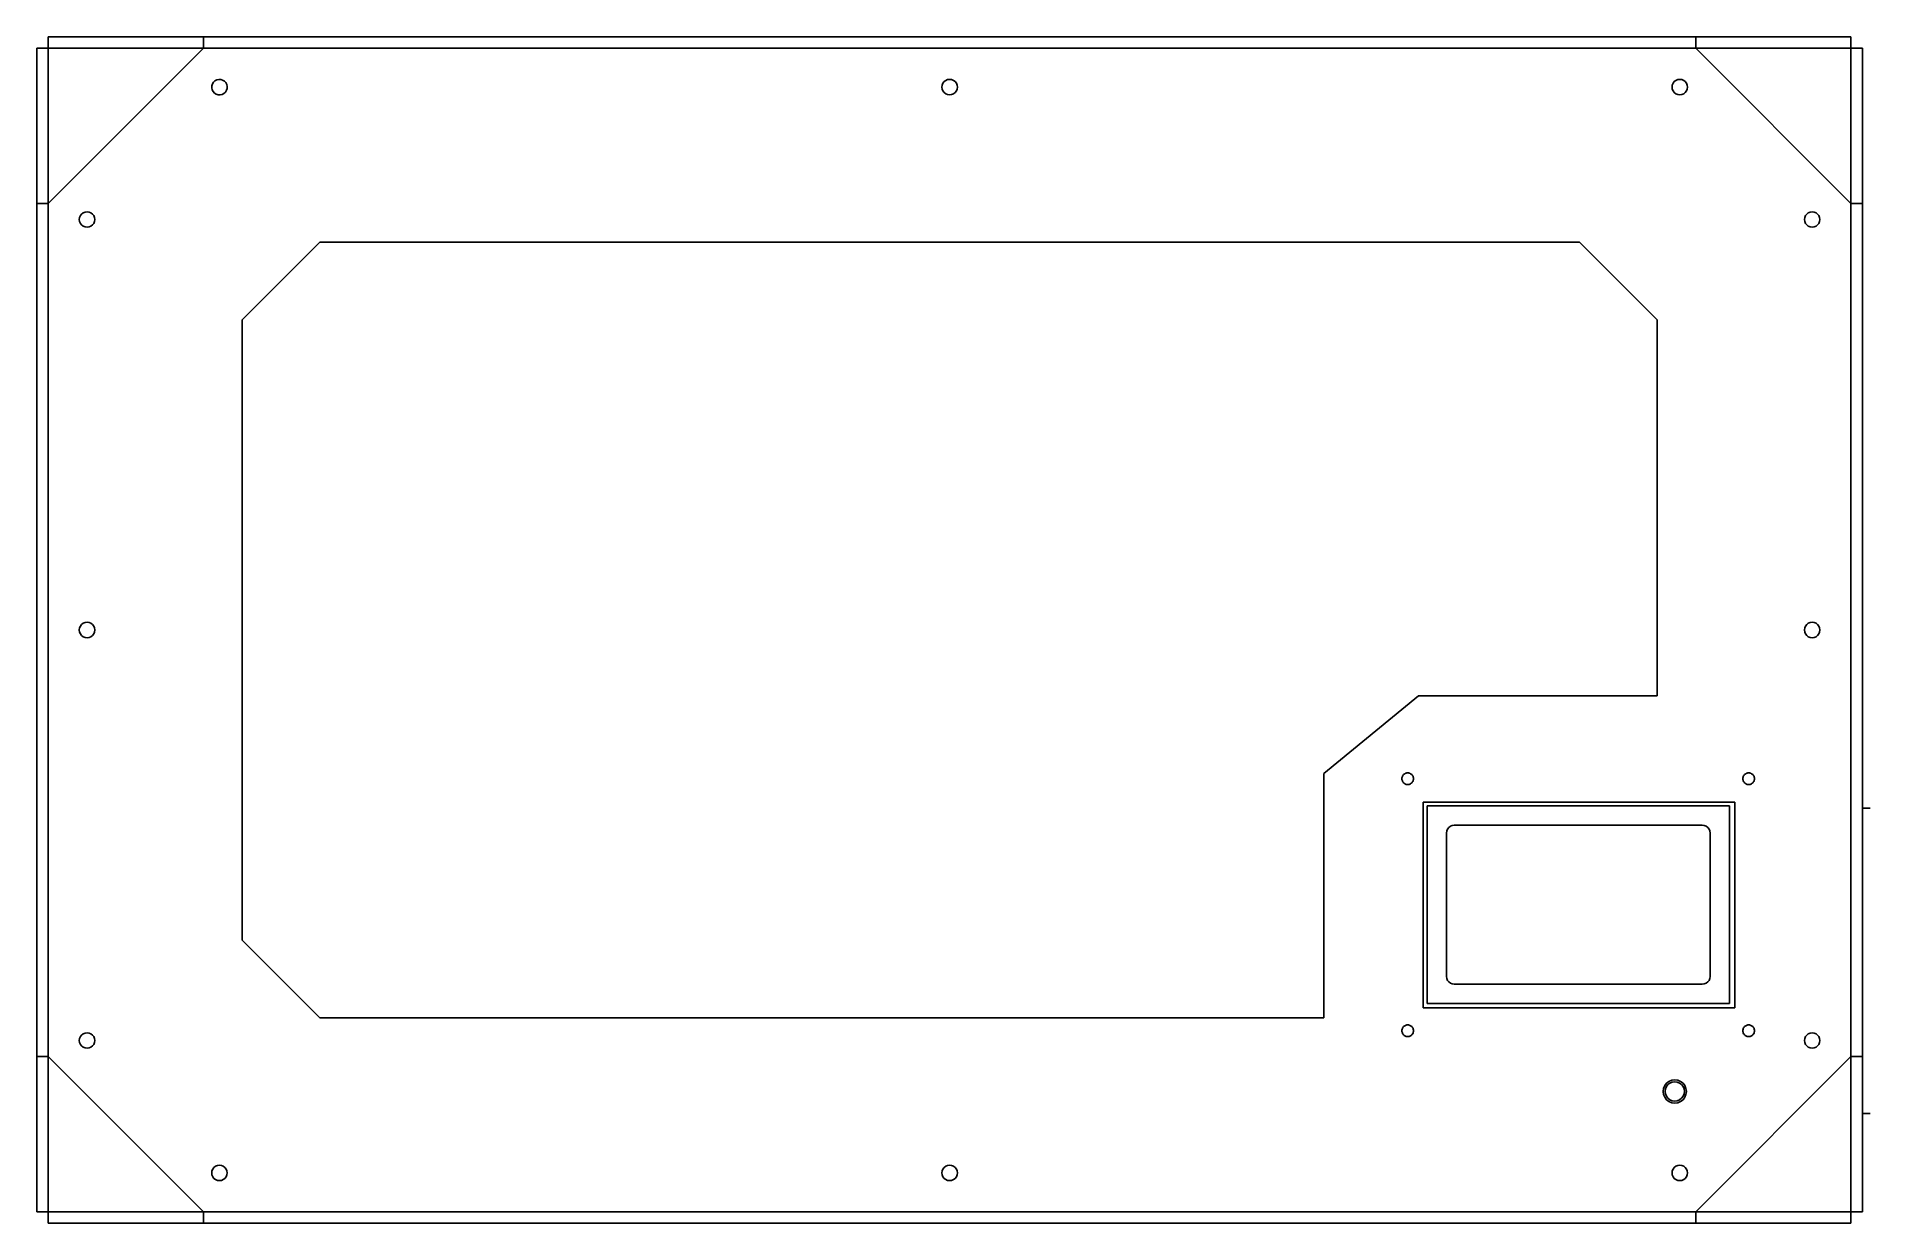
# Model space of a CAD drawing. Extents: x -312 to 161, y -161 to 145.
import ezdxf

# ---------------------------------------------------------------- set-up
doc = ezdxf.new("R2010")
doc.units = 0
doc.layers.get('0').update_dxf_attribs({"linetype": 'CONTINUOUS'})

msp = doc.modelspace()

# ---------------------------------------------------------------- linework, layer by layer
at = {"color": 178}
for p, q in [((-309.01, 142.05), (-312.01, 142.05)), ((-312.01, 133.98), (-312.01, 142.05)), ((-309.01, 145.05), (-309.01, 142.05)), ((-309.01, 145.05), (-269.01, 145.05)), ((-269.01, 142.05), (-309.01, 102.05)), ((-309.01, 142.05), (-269.01, 142.05)), ((-309.01, 142.05), (-309.01, 130.12)), ((-269.01, 145.05), (-269.01, 142.05)), ((113.78, 145.05), (-269.01, 145.05)), ((-269.01, 142.05), (115.99, 142.05)), ((113.82, 145.05), (113.78, 145.05)), ((113.78, 145.05), (115.99, 145.05)), ((115.99, 145.05), (115.99, 142.05)), ((115.99, 145.05), (155.99, 145.05)), ((115.99, 142.05), (155.99, 102.05)), ((115.99, 142.05), (155.99, 142.05)), ((155.99, 145.05), (155.99, 142.05)), ((158.99, 142.05), (155.99, 142.05)), ((155.99, 142.05), (155.99, 102.05)), ((158.99, 142.05), (158.99, 130.12)), ((-312.01, 134.02), (-312.01, 133.98)), ((-312.01, 133.98), (-312.01, 102.05)), ((-266.69, 132.88), (-266.84, 132.38)), ((-266.41, 133.32), (-266.69, 132.88)), ((-266.03, 133.68), (-266.41, 133.32)), ((-265.57, 133.92), (-266.03, 133.68)), ((-265.06, 134.04), (-265.57, 133.92)), ((-264.54, 134.02), (-265.06, 134.04)), ((-264.04, 133.87), (-264.54, 134.02)), ((-263.6, 133.59), (-264.04, 133.87)), ((-263.24, 133.21), (-263.6, 133.59)), ((-263, 132.75), (-263.24, 133.21)), ((-262.88, 132.24), (-263, 132.75)), ((-78.51, 132.05), (-78.44, 132.57)), ((-78.44, 132.57), (-78.24, 133.05)), ((-78.24, 133.05), (-77.93, 133.46)), ((-77.93, 133.46), (-77.51, 133.78)), ((-77.51, 133.78), (-77.03, 133.98)), ((-77.03, 133.98), (-76.51, 134.05)), ((-76.51, 134.05), (-75.99, 133.98)), ((-75.99, 133.98), (-75.51, 133.78)), ((-75.51, 133.78), (-75.1, 133.46)), ((-75.1, 133.46), (-74.78, 133.05)), ((-74.78, 133.05), (-74.58, 132.57)), ((-74.58, 132.57), (-74.51, 132.05)), ((109.91, 132.57), (109.85, 132.05)), ((110.11, 133.05), (109.91, 132.57)), ((110.43, 133.46), (110.11, 133.05)), ((110.85, 133.78), (110.43, 133.46)), ((111.33, 133.98), (110.85, 133.78)), ((111.85, 134.05), (111.33, 133.98)), ((112.36, 133.98), (111.85, 134.05)), ((112.85, 133.78), (112.36, 133.98)), ((113.26, 133.46), (112.85, 133.78)), ((113.58, 133.05), (113.26, 133.46)), ((113.78, 132.57), (113.58, 133.05)), ((113.85, 132.05), (113.78, 132.57)), ((-309.01, 130.08), (-309.01, 130.12)), ((-309.01, 130.12), (-309.01, 102.05)), ((-266.84, 132.38), (-266.86, 131.85)), ((-266.86, 131.85), (-266.74, 131.35)), ((-266.74, 131.35), (-266.5, 130.89)), ((-266.5, 130.89), (-266.14, 130.5)), ((-265.7, 130.23), (-266.14, 130.5)), ((-265.7, 130.23), (-265.2, 130.08)), ((-265.2, 130.08), (-264.67, 130.06)), ((-264.67, 130.06), (-264.17, 130.18)), ((-264.17, 130.18), (-263.7, 130.42)), ((-263.7, 130.42), (-263.32, 130.78)), ((-263.32, 130.78), (-263.05, 131.22)), ((-263.05, 131.22), (-262.9, 131.72)), ((-262.9, 131.72), (-262.88, 132.24)), ((-78.44, 131.53), (-78.51, 132.05)), ((-78.24, 131.05), (-78.44, 131.53)), ((-77.93, 130.64), (-78.24, 131.05)), ((-77.51, 130.32), (-77.93, 130.64)), ((-77.03, 130.12), (-77.51, 130.32)), ((-76.51, 130.05), (-77.03, 130.12)), ((-75.99, 130.12), (-76.51, 130.05)), ((-75.51, 130.32), (-75.99, 130.12)), ((-75.1, 130.64), (-75.51, 130.32)), ((-74.78, 131.05), (-75.1, 130.64)), ((-74.58, 131.53), (-74.78, 131.05)), ((-74.51, 132.05), (-74.58, 131.53)), ((109.91, 131.53), (109.85, 132.05)), ((109.91, 131.53), (110.11, 131.05)), ((110.11, 131.05), (110.43, 130.64)), ((110.43, 130.64), (110.85, 130.32)), ((110.85, 130.32), (111.33, 130.12)), ((111.33, 130.12), (111.85, 130.05)), ((111.85, 130.05), (112.36, 130.12)), ((112.36, 130.12), (112.85, 130.32)), ((112.85, 130.32), (113.26, 130.64)), ((113.26, 130.64), (113.58, 131.05)), ((113.58, 131.05), (113.78, 131.53)), ((113.78, 131.53), (113.85, 132.05)), ((158.99, 130.08), (158.99, 130.12)), ((158.99, 130.12), (158.99, 102.05)), ((-309.01, 102.05), (-312.01, 102.05)), ((-312.01, -117.95), (-312.01, 102.05)), ((-309.01, 102.05), (-309.01, -117.95)), ((-300.43, 99.32), (-300.01, 99.64)), ((-300.01, 99.64), (-299.53, 99.84)), ((-299.53, 99.84), (-299.01, 99.91)), ((-299.01, 99.91), (-298.49, 99.84)), ((-298.49, 99.84), (-298.01, 99.64)), ((-298.01, 99.64), (-297.6, 99.32)), ((144.57, 99.32), (144.99, 99.64)), ((144.99, 99.64), (145.47, 99.84)), ((145.47, 99.84), (145.99, 99.91)), ((145.99, 99.91), (146.51, 99.84)), ((146.51, 99.84), (146.99, 99.64)), ((146.99, 99.64), (147.4, 99.32)), ((158.99, 102.05), (155.99, 102.05)), ((155.99, -117.95), (155.99, 102.05)), ((158.99, -117.95), (158.99, 102.05)), ((-301.01, 97.91), (-300.94, 98.42)), ((-300.94, 97.39), (-301.01, 97.91)), ((-300.94, 98.42), (-300.74, 98.91)), ((-300.74, 96.91), (-300.94, 97.39)), ((-300.74, 98.91), (-300.43, 99.32)), ((-300.43, 96.49), (-300.74, 96.91)), ((-300.01, 96.18), (-300.43, 96.49)), ((-299.53, 95.98), (-300.01, 96.18)), ((-299.01, 95.91), (-299.53, 95.98)), ((-298.49, 95.98), (-299.01, 95.91)), ((-298.01, 96.18), (-298.49, 95.98)), ((-297.6, 96.49), (-298.01, 96.18)), ((-297.6, 99.32), (-297.28, 98.91)), ((-297.28, 96.91), (-297.6, 96.49)), ((-297.28, 98.91), (-297.08, 98.42)), ((-297.08, 97.39), (-297.28, 96.91)), ((-297.08, 98.42), (-297.01, 97.91)), ((-297.01, 97.91), (-297.08, 97.39)), ((143.99, 97.91), (144.06, 98.42)), ((144.06, 97.39), (143.99, 97.91)), ((144.06, 98.42), (144.26, 98.91)), ((144.26, 96.91), (144.06, 97.39)), ((144.26, 98.91), (144.57, 99.32)), ((144.57, 96.49), (144.26, 96.91)), ((144.99, 96.18), (144.57, 96.49)), ((145.47, 95.98), (144.99, 96.18)), ((145.99, 95.91), (145.47, 95.98)), ((146.51, 95.98), (145.99, 95.91)), ((146.99, 96.18), (146.51, 95.98)), ((147.4, 96.49), (146.99, 96.18)), ((147.4, 99.32), (147.72, 98.91)), ((147.72, 96.91), (147.4, 96.49)), ((147.72, 98.91), (147.92, 98.42)), ((147.92, 97.39), (147.72, 96.91)), ((147.92, 98.42), (147.99, 97.91)), ((147.99, 97.91), (147.92, 97.39)), ((-259.01, 72.05), (-239.01, 92.05)), ((85.99, 92.05), (-239.01, 92.05)), ((105.99, 72.05), (85.99, 92.05)), ((-259.01, 72.05), (-259.01, -87.95)), ((105.99, -24.95), (105.99, 72.05)), ((-301.01, -7.95), (-300.94, -7.43)), ((-300.94, -8.47), (-301.01, -7.95)), ((-300.94, -7.43), (-300.74, -6.95)), ((-300.74, -8.95), (-300.94, -8.47)), ((-300.74, -6.95), (-300.43, -6.54)), ((-300.43, -9.36), (-300.74, -8.95)), ((-300.43, -6.54), (-300.01, -6.22)), ((-300.01, -9.68), (-300.43, -9.36)), ((-300.01, -6.22), (-299.53, -6.02)), ((-299.53, -6.02), (-299.01, -5.95)), ((-299.01, -5.95), (-298.49, -6.02)), ((-298.49, -6.02), (-298.01, -6.22)), ((-298.01, -6.22), (-297.6, -6.54)), ((-297.6, -9.36), (-298.01, -9.68)), ((-297.6, -6.54), (-297.28, -6.95)), ((-297.28, -8.95), (-297.6, -9.36)), ((-297.28, -6.95), (-297.08, -7.43)), ((-297.08, -8.47), (-297.28, -8.95)), ((-297.08, -7.43), (-297.01, -7.95)), ((-297.01, -7.95), (-297.08, -8.47)), ((143.99, -7.95), (144.06, -7.43)), ((144.06, -8.47), (143.99, -7.95)), ((144.06, -7.43), (144.26, -6.95)), ((144.26, -8.95), (144.06, -8.47)), ((144.26, -6.95), (144.57, -6.54)), ((144.57, -9.36), (144.26, -8.95)), ((144.57, -6.54), (144.99, -6.22)), ((144.99, -9.68), (144.57, -9.36)), ((144.99, -6.22), (145.47, -6.02)), ((145.47, -6.02), (145.99, -5.95)), ((145.99, -5.95), (146.51, -6.02)), ((146.51, -6.02), (146.99, -6.22)), ((146.99, -6.22), (147.4, -6.54)), ((147.4, -9.36), (146.99, -9.68)), ((147.4, -6.54), (147.72, -6.95)), ((147.72, -8.95), (147.4, -9.36)), ((147.72, -6.95), (147.92, -7.43)), ((147.92, -8.47), (147.72, -8.95)), ((147.92, -7.43), (147.99, -7.95)), ((147.99, -7.95), (147.92, -8.47)), ((-299.53, -9.88), (-300.01, -9.68)), ((-299.01, -9.95), (-299.53, -9.88)), ((-298.49, -9.88), (-299.01, -9.95)), ((-298.01, -9.68), (-298.49, -9.88)), ((145.47, -9.88), (144.99, -9.68)), ((145.99, -9.95), (145.47, -9.88)), ((146.51, -9.88), (145.99, -9.95)), ((146.99, -9.68), (146.51, -9.88)), ((19.99, -44.95), (44.4, -24.95)), ((44.4, -24.95), (105.99, -24.95)), ((19.99, -107.95), (19.99, -44.95)), ((40.17, -46.1), (40.15, -46.3)), ((40.15, -46.3), (40.17, -46.5)), ((40.21, -45.91), (40.17, -46.1)), ((40.17, -46.5), (40.21, -46.69)), ((40.27, -45.73), (40.21, -45.91)), ((40.21, -46.69), (40.27, -46.87)), ((40.35, -45.55), (40.27, -45.73)), ((40.27, -46.87), (40.35, -47.05)), ((40.46, -45.39), (40.35, -45.55)), ((40.35, -47.05), (40.46, -47.21)), ((40.59, -45.24), (40.46, -45.39)), ((40.46, -47.21), (40.59, -47.36)), ((40.74, -45.11), (40.59, -45.24)), ((40.9, -45), (40.74, -45.11)), ((41.08, -44.91), (40.9, -45)), ((41.27, -44.85), (41.08, -44.91)), ((41.46, -44.81), (41.27, -44.85)), ((41.65, -44.8), (41.46, -44.81)), ((41.85, -44.81), (41.65, -44.8)), ((42.04, -44.85), (41.85, -44.81)), ((42.23, -44.91), (42.04, -44.85)), ((42.4, -45), (42.23, -44.91)), ((42.57, -45.11), (42.4, -45)), ((42.71, -45.24), (42.57, -45.11)), ((42.84, -45.39), (42.71, -45.24)), ((42.71, -47.36), (42.84, -47.21)), ((42.95, -45.55), (42.84, -45.39)), ((42.84, -47.21), (42.95, -47.05)), ((43.04, -45.73), (42.95, -45.55)), ((42.95, -47.05), (43.04, -46.87)), ((43.1, -45.91), (43.04, -45.73)), ((43.04, -46.87), (43.1, -46.69)), ((43.14, -46.1), (43.1, -45.91)), ((43.1, -46.69), (43.14, -46.5)), ((43.15, -46.3), (43.14, -46.1)), ((43.14, -46.5), (43.15, -46.3)), ((128.12, -46.1), (128.1, -46.3)), ((128.1, -46.3), (128.12, -46.5)), ((128.16, -45.91), (128.12, -46.1)), ((128.12, -46.5), (128.16, -46.69)), ((128.22, -45.73), (128.16, -45.91)), ((128.16, -46.69), (128.22, -46.87)), ((128.3, -45.55), (128.22, -45.73)), ((128.22, -46.87), (128.3, -47.05)), ((128.41, -45.39), (128.3, -45.55)), ((128.3, -47.05), (128.41, -47.21)), ((128.54, -45.24), (128.41, -45.39)), ((128.41, -47.21), (128.54, -47.36)), ((128.69, -45.11), (128.54, -45.24)), ((128.85, -45), (128.69, -45.11)), ((129.03, -44.91), (128.85, -45)), ((129.22, -44.85), (129.03, -44.91)), ((129.41, -44.81), (129.22, -44.85)), ((129.6, -44.8), (129.41, -44.81)), ((129.8, -44.81), (129.6, -44.8)), ((129.99, -44.85), (129.8, -44.81)), ((130.18, -44.91), (129.99, -44.85)), ((130.35, -45), (130.18, -44.91)), ((130.52, -45.11), (130.35, -45)), ((130.66, -45.24), (130.52, -45.11)), ((130.79, -45.39), (130.66, -45.24)), ((130.66, -47.36), (130.79, -47.21)), ((130.9, -45.55), (130.79, -45.39)), ((130.79, -47.21), (130.9, -47.05)), ((130.99, -45.73), (130.9, -45.55)), ((130.9, -47.05), (130.99, -46.87)), ((131.05, -45.91), (130.99, -45.73)), ((130.99, -46.87), (131.05, -46.69)), ((131.09, -46.1), (131.05, -45.91)), ((131.05, -46.69), (131.09, -46.5)), ((131.1, -46.3), (131.09, -46.1)), ((131.09, -46.5), (131.1, -46.3)), ((40.59, -47.36), (40.74, -47.49)), ((40.74, -47.49), (40.9, -47.6)), ((40.9, -47.6), (41.08, -47.69)), ((41.08, -47.69), (41.27, -47.75)), ((41.27, -47.75), (41.46, -47.79)), ((41.46, -47.79), (41.65, -47.8)), ((41.65, -47.8), (41.85, -47.8)), ((41.85, -47.8), (42.04, -47.75)), ((42.04, -47.75), (42.23, -47.69)), ((42.23, -47.69), (42.4, -47.6)), ((42.4, -47.6), (42.57, -47.49)), ((42.57, -47.49), (42.71, -47.36)), ((128.54, -47.36), (128.69, -47.49)), ((128.69, -47.49), (128.85, -47.6)), ((128.85, -47.6), (129.03, -47.69)), ((129.03, -47.69), (129.22, -47.75)), ((129.22, -47.75), (129.41, -47.79)), ((129.41, -47.79), (129.6, -47.8)), ((129.6, -47.8), (129.8, -47.79)), ((129.8, -47.79), (129.99, -47.75)), ((129.99, -47.75), (130.18, -47.69)), ((130.18, -47.69), (130.35, -47.6)), ((130.35, -47.6), (130.52, -47.49)), ((130.52, -47.49), (130.66, -47.36)), ((126.05, -52.35), (45.6, -52.35)), ((45.6, -52.35), (45.6, -105.35)), ((124.65, -53.3), (46.65, -53.3)), ((46.65, -53.3), (46.65, -104.3)), ((124.65, -104.3), (124.65, -53.3)), ((126.05, -105.35), (126.05, -52.35)), ((158.99, -53.9), (160.99, -53.9)), ((51.65, -60.3), (51.72, -59.78)), ((51.65, -60.3), (51.65, -97.3)), ((51.72, -59.78), (51.92, -59.3)), ((51.92, -59.3), (52.24, -58.89)), ((52.24, -58.89), (52.65, -58.57)), ((52.65, -58.57), (53.14, -58.37)), ((53.14, -58.37), (53.65, -58.3)), ((117.65, -58.3), (53.65, -58.3)), ((117.65, -58.3), (118.17, -58.37)), ((118.17, -58.37), (118.65, -58.57)), ((118.65, -58.57), (119.07, -58.89)), ((119.07, -58.89), (119.39, -59.3)), ((119.39, -59.3), (119.59, -59.78)), ((119.59, -59.78), (119.65, -60.3)), ((119.65, -97.3), (119.65, -60.3)), ((-239.01, -107.95), (-259.01, -87.95)), ((51.72, -97.82), (51.65, -97.3)), ((51.92, -98.3), (51.72, -97.82)), ((52.24, -98.71), (51.92, -98.3)), ((52.65, -99.03), (52.24, -98.71)), ((53.14, -99.23), (52.65, -99.03)), ((53.65, -99.3), (53.14, -99.23)), ((53.65, -99.3), (117.65, -99.3)), ((118.17, -99.23), (117.65, -99.3)), ((118.65, -99.03), (118.17, -99.23)), ((119.07, -98.71), (118.65, -99.03)), ((119.39, -98.3), (119.07, -98.71)), ((119.59, -97.82), (119.39, -98.3)), ((119.65, -97.3), (119.59, -97.82)), ((-239.01, -107.95), (19.99, -107.95)), ((45.6, -105.35), (126.05, -105.35)), ((46.65, -104.3), (124.65, -104.3)), ((-301.01, -113.81), (-300.94, -113.29)), ((-300.94, -113.29), (-300.74, -112.81)), ((-300.74, -112.81), (-300.43, -112.39)), ((-300.43, -112.39), (-300.01, -112.08)), ((-300.01, -112.08), (-299.53, -111.88)), ((-299.53, -111.88), (-299.01, -111.81)), ((-299.01, -111.81), (-298.49, -111.88)), ((-298.49, -111.88), (-298.01, -112.08)), ((-298.01, -112.08), (-297.6, -112.39)), ((-297.6, -112.39), (-297.28, -112.81)), ((-297.28, -112.81), (-297.08, -113.29)), ((-297.08, -113.29), (-297.01, -113.81)), ((40.17, -111.1), (40.15, -111.3)), ((40.15, -111.3), (40.17, -111.5)), ((40.21, -110.91), (40.17, -111.1)), ((40.17, -111.5), (40.21, -111.69)), ((40.27, -110.73), (40.21, -110.91)), ((40.21, -111.69), (40.27, -111.87)), ((40.35, -110.55), (40.27, -110.73)), ((40.27, -111.87), (40.35, -112.05)), ((40.46, -110.39), (40.35, -110.55)), ((40.35, -112.05), (40.46, -112.21)), ((40.59, -110.24), (40.46, -110.39)), ((40.46, -112.21), (40.59, -112.36)), ((40.74, -110.11), (40.59, -110.24)), ((40.59, -112.36), (40.74, -112.49)), ((40.9, -110), (40.74, -110.11)), ((40.74, -112.49), (40.9, -112.6)), ((41.08, -109.91), (40.9, -110)), ((40.9, -112.6), (41.08, -112.69)), ((41.27, -109.85), (41.08, -109.91)), ((41.08, -112.69), (41.27, -112.75)), ((41.46, -109.81), (41.27, -109.85)), ((41.27, -112.75), (41.46, -112.79)), ((41.65, -109.8), (41.46, -109.81)), ((41.46, -112.79), (41.65, -112.8)), ((41.85, -109.81), (41.65, -109.8)), ((41.65, -112.8), (41.85, -112.79)), ((42.04, -109.85), (41.85, -109.81)), ((41.85, -112.79), (42.04, -112.75)), ((42.23, -109.91), (42.04, -109.85)), ((42.04, -112.75), (42.23, -112.69)), ((42.4, -110), (42.23, -109.91)), ((42.23, -112.69), (42.4, -112.6)), ((42.57, -110.11), (42.4, -110)), ((42.4, -112.6), (42.57, -112.49)), ((42.71, -110.24), (42.57, -110.11)), ((42.57, -112.49), (42.71, -112.36)), ((42.84, -110.39), (42.71, -110.24)), ((42.71, -112.36), (42.84, -112.21)), ((42.95, -110.55), (42.84, -110.39)), ((42.84, -112.21), (42.95, -112.05)), ((43.04, -110.73), (42.95, -110.55)), ((42.95, -112.05), (43.04, -111.87)), ((43.1, -110.91), (43.04, -110.73)), ((43.04, -111.87), (43.1, -111.69)), ((43.14, -111.1), (43.1, -110.91)), ((43.1, -111.69), (43.14, -111.5)), ((43.15, -111.3), (43.14, -111.1)), ((43.14, -111.5), (43.15, -111.3)), ((128.12, -111.1), (128.1, -111.3)), ((128.1, -111.3), (128.12, -111.5)), ((128.16, -110.91), (128.12, -111.1)), ((128.12, -111.5), (128.16, -111.69)), ((128.22, -110.73), (128.16, -110.91)), ((128.16, -111.69), (128.22, -111.87)), ((128.3, -110.55), (128.22, -110.73)), ((128.22, -111.87), (128.3, -112.05)), ((128.41, -110.39), (128.3, -110.55)), ((128.3, -112.05), (128.41, -112.21)), ((128.54, -110.24), (128.41, -110.39)), ((128.41, -112.21), (128.54, -112.36)), ((128.69, -110.11), (128.54, -110.24)), ((128.54, -112.36), (128.69, -112.49)), ((128.85, -110), (128.69, -110.11)), ((128.69, -112.49), (128.85, -112.6)), ((129.03, -109.91), (128.85, -110)), ((128.85, -112.6), (129.03, -112.69)), ((129.22, -109.85), (129.03, -109.91)), ((129.03, -112.69), (129.22, -112.75)), ((129.41, -109.81), (129.22, -109.85)), ((129.22, -112.75), (129.41, -112.79)), ((129.6, -109.8), (129.41, -109.81)), ((129.41, -112.79), (129.6, -112.8)), ((129.8, -109.81), (129.6, -109.8)), ((129.6, -112.8), (129.8, -112.79)), ((129.99, -109.85), (129.8, -109.81)), ((129.8, -112.79), (129.99, -112.75)), ((130.18, -109.91), (129.99, -109.85)), ((129.99, -112.75), (130.18, -112.69)), ((130.35, -110), (130.18, -109.91)), ((130.18, -112.69), (130.35, -112.6)), ((130.52, -110.11), (130.35, -110)), ((130.35, -112.6), (130.52, -112.49)), ((130.66, -110.24), (130.52, -110.11)), ((130.52, -112.49), (130.66, -112.36)), ((130.79, -110.39), (130.66, -110.24)), ((130.66, -112.36), (130.79, -112.21)), ((130.9, -110.55), (130.79, -110.39)), ((130.79, -112.21), (130.9, -112.05)), ((130.99, -110.73), (130.9, -110.55)), ((130.9, -112.05), (130.99, -111.87)), ((131.05, -110.91), (130.99, -110.73)), ((130.99, -111.87), (131.05, -111.69)), ((131.09, -111.1), (131.05, -110.91)), ((131.05, -111.69), (131.09, -111.5)), ((131.1, -111.3), (131.09, -111.1)), ((131.09, -111.5), (131.1, -111.3)), ((143.99, -113.81), (144.06, -113.29)), ((144.06, -113.29), (144.26, -112.81)), ((144.26, -112.81), (144.57, -112.39)), ((144.57, -112.39), (144.99, -112.08)), ((144.99, -112.08), (145.47, -111.88)), ((145.47, -111.88), (145.99, -111.81)), ((145.99, -111.81), (146.51, -111.88)), ((146.51, -111.88), (146.99, -112.08)), ((146.99, -112.08), (147.4, -112.39)), ((147.4, -112.39), (147.72, -112.81)), ((147.72, -112.81), (147.92, -113.29)), ((147.92, -113.29), (147.99, -113.81)), ((-309.01, -117.95), (-312.01, -117.95)), ((-312.01, -117.95), (-312.01, -157.95)), ((-309.01, -117.95), (-269.01, -157.95)), ((-309.01, -117.95), (-309.01, -157.95)), ((-300.94, -114.33), (-301.01, -113.81)), ((-300.74, -114.81), (-300.94, -114.33)), ((-300.43, -115.22), (-300.74, -114.81)), ((-300.01, -115.54), (-300.43, -115.22)), ((-299.53, -115.74), (-300.01, -115.54)), ((-299.01, -115.81), (-299.53, -115.74)), ((-298.49, -115.74), (-299.01, -115.81)), ((-298.01, -115.54), (-298.49, -115.74)), ((-297.6, -115.22), (-298.01, -115.54)), ((-297.28, -114.81), (-297.6, -115.22)), ((-297.08, -114.33), (-297.28, -114.81)), ((-297.01, -113.81), (-297.08, -114.33)), ((115.99, -157.95), (155.99, -117.95)), ((144.06, -114.33), (143.99, -113.81)), ((144.26, -114.81), (144.06, -114.33)), ((144.57, -115.22), (144.26, -114.81)), ((144.99, -115.54), (144.57, -115.22)), ((145.47, -115.74), (144.99, -115.54)), ((145.99, -115.81), (145.47, -115.74)), ((146.51, -115.74), (145.99, -115.81)), ((146.99, -115.54), (146.51, -115.74)), ((147.4, -115.22), (146.99, -115.54)), ((147.72, -114.81), (147.4, -115.22)), ((147.92, -114.33), (147.72, -114.81)), ((147.99, -113.81), (147.92, -114.33)), ((158.99, -117.95), (155.99, -117.95)), ((155.99, -157.95), (155.99, -117.95)), ((158.99, -157.95), (158.99, -117.95)), ((107.53, -126.95), (107.64, -126.18)), ((107.64, -127.73), (107.53, -126.95)), ((107.64, -126.18), (107.94, -125.45)), ((107.94, -125.45), (108.41, -124.83)), ((108.05, -126.95), (108.13, -126.31)), ((108.13, -127.6), (108.05, -126.95)), ((108.13, -126.31), (108.38, -125.7)), ((108.38, -128.2), (108.13, -127.6)), ((108.38, -125.7), (108.78, -125.19)), ((108.41, -124.83), (109.03, -124.36)), ((108.78, -125.19), (109.3, -124.79)), ((109.03, -124.36), (109.76, -124.06)), ((109.3, -124.79), (109.9, -124.54)), ((109.76, -124.06), (110.53, -123.95)), ((109.9, -124.54), (110.55, -124.45)), ((110.53, -123.95), (111.32, -124.06)), ((110.55, -124.45), (111.19, -124.54)), ((111.19, -124.54), (111.8, -124.79)), ((111.32, -124.06), (112.05, -124.36)), ((111.8, -124.79), (112.31, -125.19)), ((112.05, -124.36), (112.67, -124.83)), ((112.31, -125.19), (112.71, -125.7)), ((112.67, -124.83), (113.14, -125.45)), ((112.71, -125.7), (112.96, -126.31)), ((112.96, -127.6), (112.71, -128.2)), ((112.96, -126.31), (113.05, -126.95)), ((113.05, -126.95), (112.96, -127.6)), ((113.14, -125.45), (113.44, -126.18)), ((113.44, -126.18), (113.55, -126.95)), ((113.55, -126.95), (113.44, -127.73)), ((107.94, -128.45), (107.64, -127.73)), ((108.41, -129.08), (107.94, -128.45)), ((108.78, -128.72), (108.38, -128.2)), ((109.03, -129.55), (108.41, -129.08)), ((109.3, -129.12), (108.78, -128.72)), ((109.76, -129.85), (109.03, -129.55)), ((109.9, -129.37), (109.3, -129.12)), ((110.53, -129.95), (109.76, -129.85)), ((110.55, -129.45), (109.9, -129.37)), ((111.32, -129.85), (110.53, -129.95)), ((111.19, -129.37), (110.55, -129.45)), ((111.8, -129.12), (111.19, -129.37)), ((112.05, -129.55), (111.32, -129.85)), ((112.31, -128.72), (111.8, -129.12)), ((112.67, -129.08), (112.05, -129.55)), ((112.71, -128.2), (112.31, -128.72)), ((113.14, -128.45), (112.67, -129.08)), ((113.44, -127.73), (113.14, -128.45)), ((160.99, -132.6), (158.99, -132.6)), ((-266.6, -146.95), (-266.28, -146.54)), ((-266.28, -146.54), (-265.87, -146.22)), ((-265.87, -146.22), (-265.39, -146.02)), ((-265.39, -146.02), (-264.87, -145.95)), ((-264.87, -145.95), (-264.35, -146.02)), ((-264.35, -146.02), (-263.87, -146.22)), ((-263.87, -146.22), (-263.45, -146.54)), ((-263.45, -146.54), (-263.14, -146.95)), ((-78.24, -146.95), (-77.93, -146.54)), ((-77.93, -146.54), (-77.51, -146.22)), ((-77.51, -146.22), (-77.03, -146.02)), ((-77.03, -146.02), (-76.51, -145.95)), ((-76.51, -145.95), (-75.99, -146.02)), ((-75.99, -146.02), (-75.51, -146.22)), ((-75.51, -146.22), (-75.1, -146.54)), ((-75.1, -146.54), (-74.78, -146.95)), ((110.11, -146.95), (110.43, -146.54)), ((110.43, -146.54), (110.85, -146.22)), ((110.85, -146.22), (111.33, -146.02)), ((111.33, -146.02), (111.85, -145.95)), ((111.85, -145.95), (112.36, -146.02)), ((112.36, -146.02), (112.85, -146.22)), ((112.85, -146.22), (113.26, -146.54)), ((113.26, -146.54), (113.58, -146.95)), ((-266.87, -147.95), (-266.8, -147.43)), ((-266.8, -148.47), (-266.87, -147.95)), ((-266.8, -147.43), (-266.6, -146.95)), ((-266.6, -148.95), (-266.8, -148.47)), ((-266.28, -149.36), (-266.6, -148.95)), ((-266.28, -149.36), (-265.87, -149.68)), ((-265.39, -149.88), (-265.87, -149.68)), ((-264.87, -149.95), (-265.39, -149.88)), ((-264.35, -149.88), (-264.87, -149.95)), ((-263.87, -149.68), (-264.35, -149.88)), ((-263.45, -149.36), (-263.87, -149.68)), ((-263.14, -148.95), (-263.45, -149.36)), ((-263.14, -146.95), (-262.94, -147.43)), ((-262.94, -148.47), (-263.14, -148.95)), ((-262.94, -147.43), (-262.87, -147.95)), ((-262.87, -147.95), (-262.94, -148.47)), ((-78.51, -147.95), (-78.44, -147.43)), ((-78.44, -148.47), (-78.51, -147.95)), ((-78.44, -147.43), (-78.24, -146.95)), ((-78.24, -148.95), (-78.44, -148.47)), ((-77.93, -149.36), (-78.24, -148.95)), ((-77.51, -149.68), (-77.93, -149.36)), ((-77.03, -149.88), (-77.51, -149.68)), ((-76.51, -149.95), (-77.03, -149.88)), ((-75.99, -149.88), (-76.51, -149.95)), ((-75.51, -149.68), (-75.99, -149.88)), ((-75.1, -149.36), (-75.51, -149.68)), ((-74.78, -148.95), (-75.1, -149.36)), ((-74.78, -146.95), (-74.58, -147.43)), ((-74.58, -148.47), (-74.78, -148.95)), ((-74.58, -147.43), (-74.51, -147.95)), ((-74.51, -147.95), (-74.58, -148.47)), ((109.85, -147.95), (109.91, -147.43)), ((109.91, -148.47), (109.85, -147.95)), ((109.91, -147.43), (110.11, -146.95)), ((110.11, -148.95), (109.91, -148.47)), ((110.43, -149.36), (110.11, -148.95)), ((110.85, -149.68), (110.43, -149.36)), ((111.33, -149.88), (110.85, -149.68)), ((111.85, -149.95), (111.33, -149.88)), ((112.36, -149.88), (111.85, -149.95)), ((112.85, -149.68), (112.36, -149.88)), ((112.85, -149.68), (113.26, -149.36)), ((113.58, -148.95), (113.26, -149.36)), ((113.58, -146.95), (113.78, -147.43)), ((113.78, -148.47), (113.58, -148.95)), ((113.78, -147.43), (113.85, -147.95)), ((113.85, -147.95), (113.78, -148.47)), ((-309.01, -157.95), (-312.01, -157.95)), ((-309.01, -157.95), (-309.01, -160.95)), ((-309.01, -157.95), (-269.01, -157.95)), ((-269.01, -157.95), (-269.01, -160.95)), ((-269.01, -157.95), (115.99, -157.95)), ((115.99, -157.95), (115.99, -160.95)), ((115.99, -157.95), (155.99, -157.95)), ((155.99, -157.95), (155.99, -160.95)), ((158.99, -157.95), (155.99, -157.95)), ((-309.01, -160.95), (-269.01, -160.95)), ((-269.01, -160.95), (115.99, -160.95)), ((115.99, -160.95), (155.99, -160.95))]:
    msp.add_line(p, q, dxfattribs=at)

doc.saveas('drawing.dxf')
